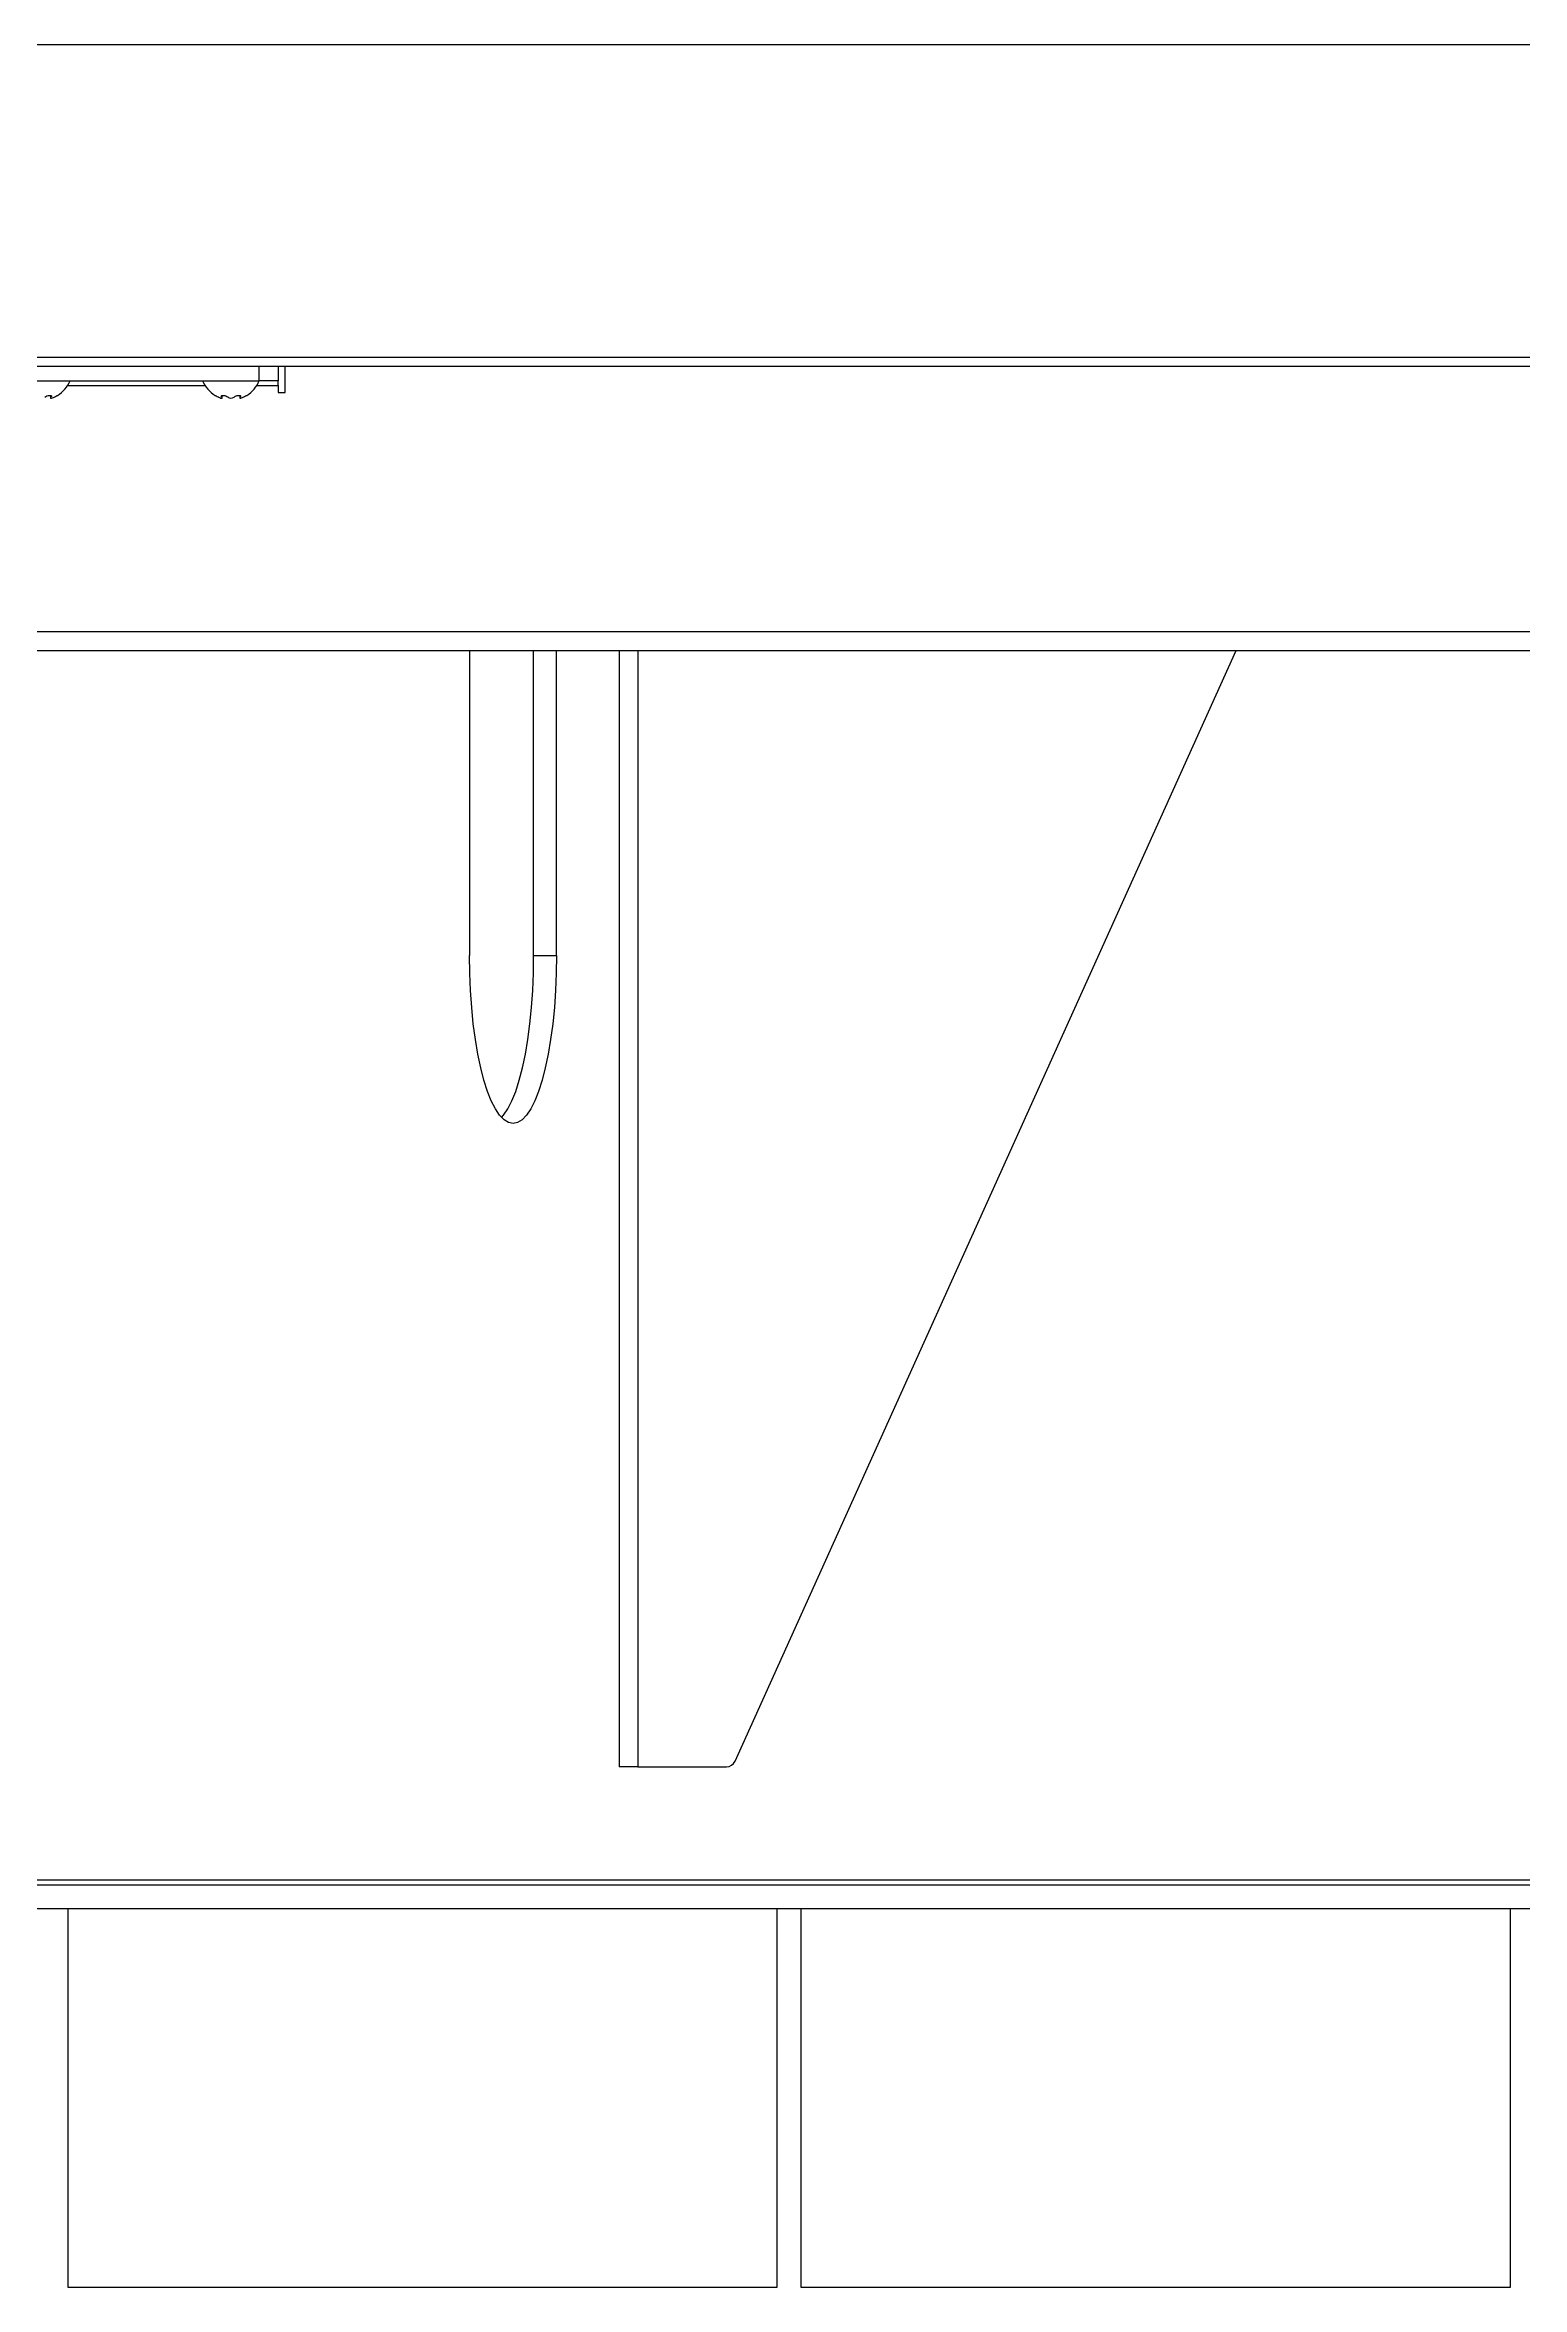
# Model space of a CAD drawing. Header units: millimetres. Extents: x 11758 to 17968, y 3782 to 8272.
# Drawn here: x 14793.2 to 15105.6, y 6628.2 to 7102.2 of the extents above; entities that cross this region are included whole.
import ezdxf

# ---------------------------------------------------------------- set-up
doc = ezdxf.new("R2010")
doc.units = ezdxf.units.MM
doc.header["$LTSCALE"] = 0.1
doc.styles.add('SEACAD_Arial', font='arial.ttf', dxfattribs={"width": 0.8})
doc.dimstyles.new('ISO-25', dxfattribs={"dimtxt": 1.6, "dimasz": 2, "dimexe": 0.5, "dimexo": 1.5, "dimtad": 1, "dimdec": 0, "dimtxsty": 'SEACAD_Arial', "dimcen": 2, "dimadec": 0, "dimazin": 0, "dimtfac": 1, "dimtdec": 0, "dimtmove": 0, "dimatfit": 3, "dimfxl": 1, "dimarcsym": 0})

# ---------------------------------------------------------------- blocks, each defined once
blk = doc.blocks.new('*D28')
at = {"color": 0, "lineweight": -2, "transparency": 16777216}
for p, q in [((15052.05, 7708.25), (14611.68, 7708.25)), ((14621.68, 6748.25), (14621.68, 7668.25)), ((14688.08, 6708.25), (14611.68, 6708.25))]:
    blk.add_line(p, q, dxfattribs=at)
at = {"color": 0, "transparency": 16777216}
for points in [[(14615.01, 7668.25), (14628.35, 7668.25), (14621.68, 7708.25)], [(14615.01, 6748.25), (14628.35, 6748.25), (14621.68, 6708.25)]]:
    blk.add_solid(points, dxfattribs=at)
at = {"layer": 'Defpoints', "color": 0, "transparency": 16777216}
for p in [(14621.68, 7708.25), (15082.05, 7708.25), (14718.08, 6708.25)]:
    blk.add_point(p, dxfattribs=at)
at = {"color": 0, "transparency": 16777216, "insert": (14592.84, 7208.25), "char_height": 32, "attachment_point": 5, "rotation": 90, "style": 'SEACAD_Arial'}
blk.add_mtext('1000', dxfattribs=at)

msp = doc.modelspace()

# ---------------------------------------------------------------- linework, layer by layer
for p, q in [((16387.06, 7102.25), (14722.06, 7102.25)), ((14722.06, 7036.25), (16387.06, 7036.25)), ((16386.52, 7034.25), (14722.6, 7034.25)), ((14838.56, 7031.25), (14838.56, 7034.25)), ((14842.56, 7034.25), (14842.56, 7031.25)), ((14844.06, 7028.75), (14844.06, 7034.25)), ((14786.56, 7031.25), (14838.56, 7031.25)), ((14798.03, 7030.25), (14827.09, 7030.25)), ((14838.03, 7030.25), (14842.56, 7030.25)), ((14842.56, 7031.25), (14838.56, 7031.25)), ((14842.56, 7030.25), (14842.56, 7031.25)), ((14842.56, 7030.25), (14842.56, 7028.75)), ((14793.21, 7027.77), (14793.21, 7027.77)), ((14794.41, 7028.12), (14794.41, 7027.63)), ((14794.51, 7027.77), (14794.51, 7028.09)), ((14794.51, 7027.77), (14794.51, 7028.09)), ((14794.51, 7027.77), (14794.51, 7027.77)), ((14795.16, 7027.77), (14795.16, 7027.77)), ((14829.96, 7027.77), (14829.96, 7027.77)), ((14830.61, 7027.77), (14830.61, 7028.08)), ((14830.61, 7027.77), (14830.61, 7028.08)), ((14830.61, 7027.77), (14830.61, 7027.77)), ((14830.71, 7027.62), (14830.71, 7028.12)), ((14831.91, 7027.77), (14831.91, 7027.77)), ((14833.21, 7027.77), (14833.21, 7027.77)), ((14834.41, 7028.12), (14834.41, 7027.63)), ((14834.51, 7027.77), (14834.51, 7028.09)), ((14834.51, 7027.77), (14834.51, 7028.09)), ((14834.51, 7027.77), (14834.51, 7027.77)), ((14835.16, 7027.77), (14835.16, 7027.77)), ((14842.56, 7028.75), (14844.06, 7028.75)), ((14734.22, 6978.25), (16374.9, 6978.25)), ((14734.22, 6974.25), (16374.9, 6974.25)), ((14883.02, 6974.25), (14883.02, 6909.75)), ((14896.56, 6909.75), (14896.56, 6974.25)), ((14901.39, 6909.75), (14901.39, 6974.25)), ((14914.62, 6974.25), (14914.62, 6738.25)), ((14918.62, 6974.25), (14918.62, 6738.25)), ((14939.15, 6739.43), (15045.08, 6974.25)), ((14896.56, 6909.75), (14901.39, 6909.75)), ((14918.62, 6738.25), (14914.62, 6738.25)), ((14918.62, 6738.25), (14937.33, 6738.25)), ((15251.58, 6714.25), (14717.11, 6714.25)), ((15302.89, 6713.25), (14772.05, 6713.25)), ((15302.89, 6708.25), (14772.05, 6708.25))]:
    msp.add_line(p, q)
at = {"color": 7, "linetype": 'Continuous'}
for p, q in [((14948.08, 6708.25), (14798.08, 6708.25)), ((14798.08, 6708.25), (14798.08, 6628.25)), ((14948.08, 6628.25), (14948.08, 6708.25)), ((15103.08, 6708.25), (14953.08, 6708.25)), ((14953.08, 6708.25), (14953.08, 6628.25)), ((15103.08, 6628.25), (15103.08, 6708.25)), ((14798.08, 6628.25), (14948.08, 6628.25)), ((14953.08, 6628.25), (15103.08, 6628.25))]:
    msp.add_line(p, q, dxfattribs=at)
at = {"flags": 128}
for points in [[(14793.21, 7027.77), (14793.39, 7027.9), (14793.64, 7028.02), (14793.91, 7028.1), (14794.16, 7028.14), (14794.36, 7028.13), (14794.5, 7028.09), (14794.59, 7028.03), (14794.61, 7027.93), (14794.55, 7027.81), (14794.51, 7027.77)], [(14794.51, 7027.77), (14794.42, 7027.67), (14794.42, 7027.59), (14794.5, 7027.57), (14794.64, 7027.58), (14794.81, 7027.63), (14795.02, 7027.71), (14795.16, 7027.77)], [(14795.16, 7027.77), (14795.43, 7027.9), (14795.67, 7028.02), (14795.83, 7028.1), (14795.9, 7028.14), (14795.9, 7028.14)], [(14829.25, 7028.12), (14829.21, 7028.14), (14829.22, 7028.13), (14829.3, 7028.09), (14829.44, 7028.03), (14829.63, 7027.93), (14829.88, 7027.81), (14829.96, 7027.77)], [(14829.96, 7027.77), (14830.21, 7027.67), (14830.44, 7027.59), (14830.6, 7027.57), (14830.69, 7027.58), (14830.71, 7027.63), (14830.67, 7027.71), (14830.61, 7027.77)], [(14830.61, 7027.77), (14830.52, 7027.9), (14830.53, 7028.02), (14830.64, 7028.1), (14830.81, 7028.14), (14831.02, 7028.13), (14831.24, 7028.09), (14831.47, 7028.03), (14831.68, 7027.93), (14831.87, 7027.81), (14831.91, 7027.77)], [(14833.21, 7027.77), (14833.39, 7027.9), (14833.64, 7028.02), (14833.91, 7028.1), (14834.16, 7028.14), (14834.36, 7028.13), (14834.5, 7028.09), (14834.59, 7028.03), (14834.61, 7027.93), (14834.55, 7027.81), (14834.51, 7027.77)], [(14834.51, 7027.77), (14834.42, 7027.67), (14834.42, 7027.59), (14834.5, 7027.57), (14834.64, 7027.58), (14834.81, 7027.63), (14835.02, 7027.71), (14835.16, 7027.77)], [(14835.16, 7027.77), (14835.43, 7027.9), (14835.67, 7028.02), (14835.83, 7028.1), (14835.9, 7028.14), (14835.9, 7028.14)], [(14892.21, 6874.25), (14891.25, 6874.44), (14890.3, 6875.03), (14889.37, 6875.99), (14888.47, 6877.32), (14887.61, 6879.01), (14886.81, 6881.03), (14886.06, 6883.37), (14885.38, 6886), (14884.77, 6888.88), (14884.25, 6892), (14883.81, 6895.31), (14883.47, 6898.78), (14883.22, 6902.37), (14883.07, 6906.04), (14883.02, 6909.75)], [(14889.79, 6875.5), (14890.22, 6875.99), (14891.11, 6877.32), (14891.97, 6879.01), (14892.78, 6881.03), (14893.52, 6883.37), (14894.2, 6886), (14894.81, 6888.88), (14895.33, 6892), (14895.77, 6895.31), (14896.11, 6898.78), (14896.36, 6902.37), (14896.51, 6906.04), (14896.56, 6909.75)], [(14901.39, 6909.75), (14901.34, 6906.04), (14901.19, 6902.37), (14900.94, 6898.78), (14900.6, 6895.31), (14900.16, 6892), (14899.64, 6888.88), (14899.03, 6886), (14898.35, 6883.37), (14897.61, 6881.03), (14896.8, 6879.01), (14895.94, 6877.32), (14895.04, 6875.99), (14894.12, 6875.03), (14893.17, 6874.44), (14892.21, 6874.25)]]:
    msp.add_lwpolyline(points, dxfattribs=at)
for centre, radius, start, end in [((14792.14, 7034.04), 7, 302.4934, 336.535), ((14832.98, 7034.04), 7, 203.465, 237.4518), ((14832.14, 7034.04), 7, 302.4934, 336.535), ((14832.56, 7028.62), 1.07, 232.4429, 307.5571), ((14937.33, 6740.25), 2, 270, 335.7185)]:
    msp.add_arc(centre, radius, start, end)

# ---------------------------------------------------------------- dimensions: what is measured, and where the dimension line sits
dim = msp.add_linear_dim(base=(14621.68, 7708.25), p1=(14718.08, 6708.25), p2=(15082.05, 7708.25), angle=90, dimstyle='ISO-25')
dim.commit()
dim.dimension.update_dxf_attribs({"geometry": '*D28', "text_midpoint": (14592.84, 7208.25)})

doc.saveas('drawing.dxf')
